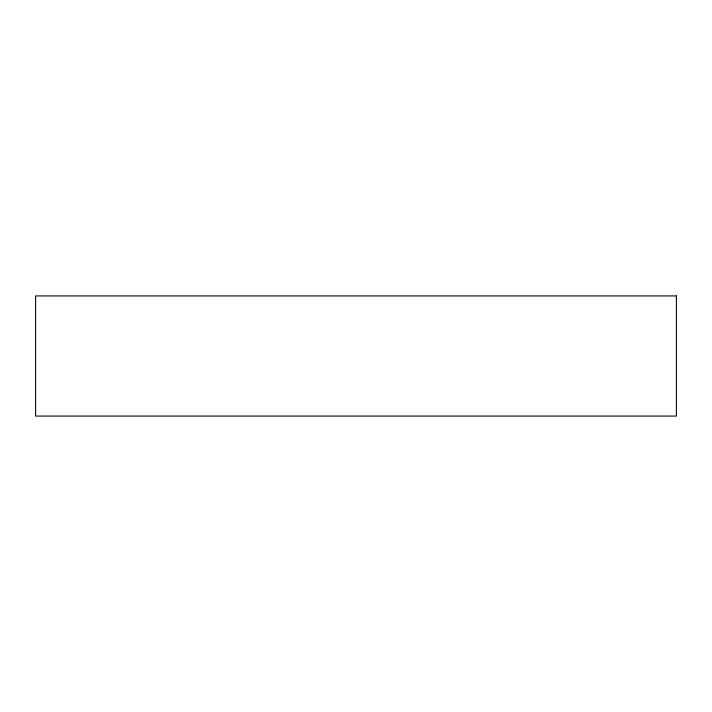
<?xml version="1.0" encoding="UTF-8"?>
<svg xmlns="http://www.w3.org/2000/svg" width="712" height="712" viewBox="0 0 712 712"><rect width="100%" height="100%" fill="white"/><g stroke="black" fill="none" stroke-linecap="round" stroke-linejoin="round"><path stroke-width="1.07" d="M676.4 295.925L35.6 295.925L35.6 416.075L676.4 416.075L676.4 295.925"/></g></svg>
